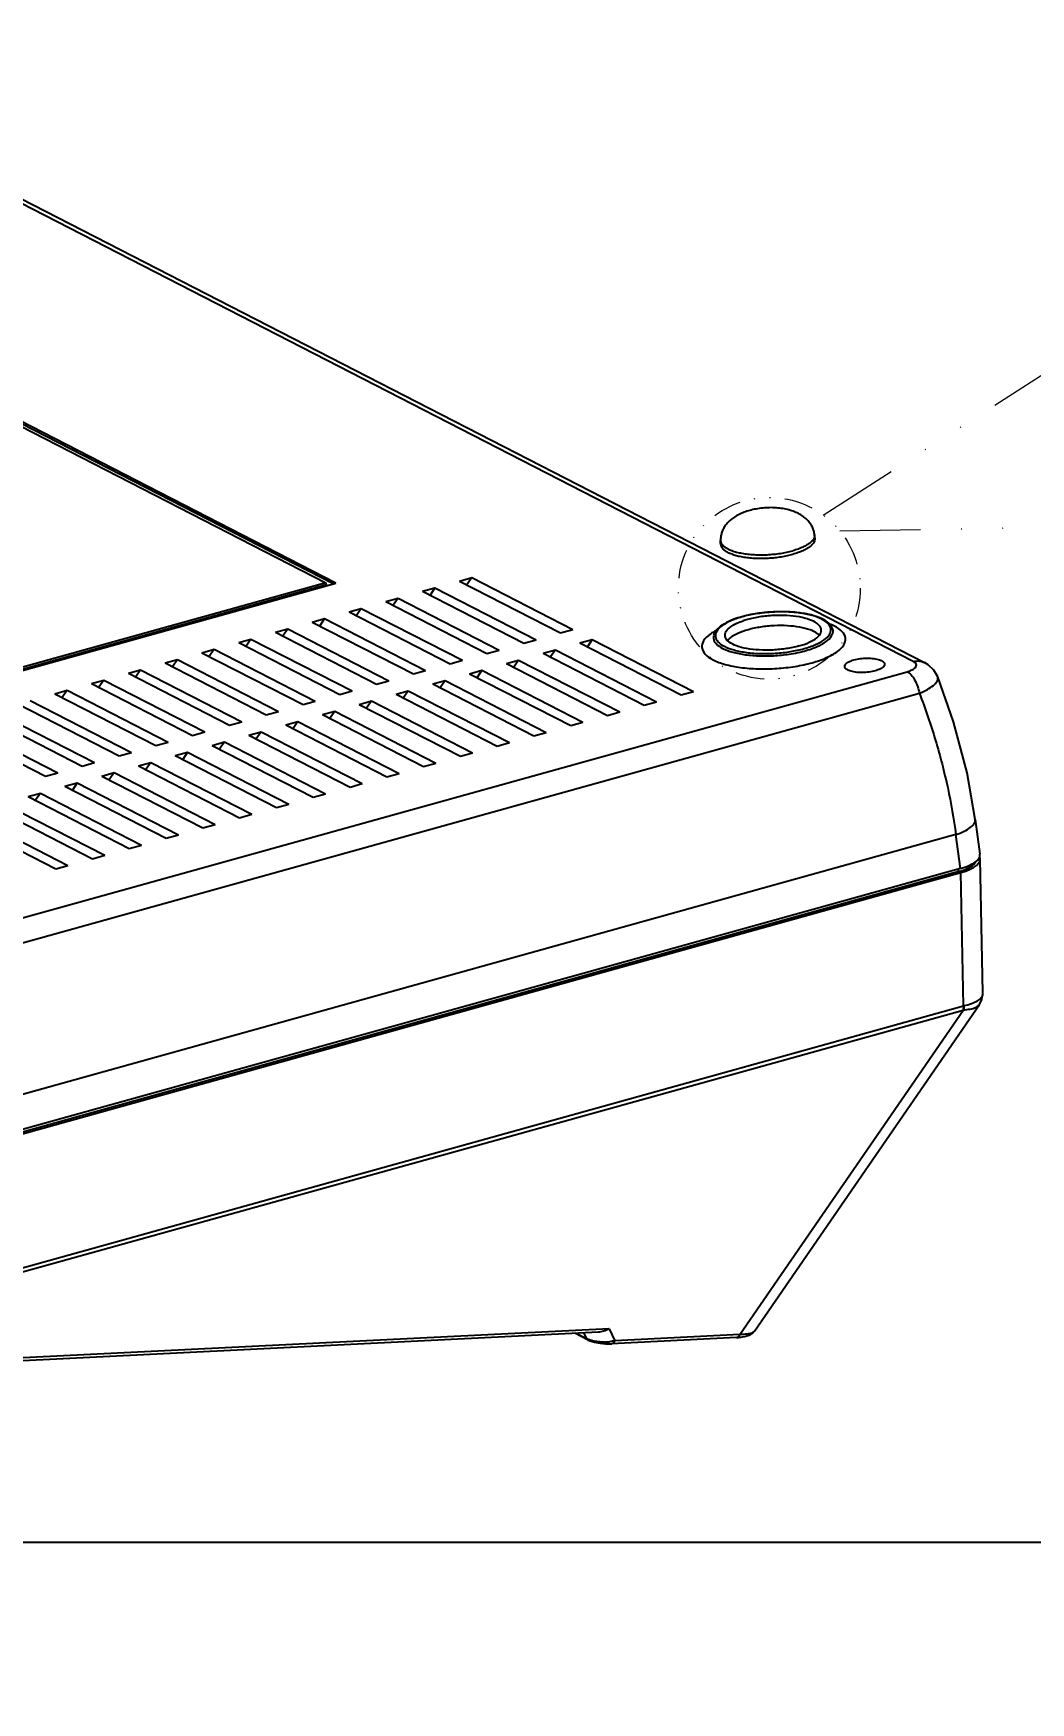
# Model space of a CAD drawing. Header units: millimetres. Extents: x -5407 to -45, y -6458 to 594.
# Drawn here: x -635.1 to -525.3, y -2074.1 to -1890.5 of the extents above; entities that cross this region are included whole.
import ezdxf

# ---------------------------------------------------------------- set-up
doc = ezdxf.new("R2010")
doc.units = ezdxf.units.MM
doc.linetypes.add('DIVIDE', pattern=[31.75, 12.7, -6.35, 0, -6.35, 0, -6.35])
doc.layers.get('0').update_dxf_attribs({"linetype": 'CONTINUOUS'})
doc.layers.get('Defpoints').update_dxf_attribs({"linetype": 'CONTINUOUS'})
doc.layers.add('dim', color=3, linetype='CONTINUOUS', lineweight=9)
doc.layers.add('hatch', color=56, linetype='CONTINUOUS', lineweight=9)
doc.styles.add('LongTou', font='romand.shx', dxfattribs={"width": 0.800000011920929, "bigfont": 'whgdtxt.shx'})
doc.dimstyles.new('YanXiu', dxfattribs={"dimtxt": 2.5, "dimasz": 2.2, "dimexe": 1, "dimexo": 0, "dimgap": 0.66, "dimtad": 0, "dimzin": 0, "dimdsep": 46, "dimtxsty": 'LongTou', "dimblk": 'CLOSEDBLANK', "dimcen": 0, "dimclrd": 256, "dimclre": 131, "dimclrt": 42, "dimadec": 0, "dimazin": 0, "dimtfac": 1, "dimtdec": 4, "dimtofl": 0, "dimtmove": 0, "dimatfit": 3, "dimldrblk": 'CLOSEDBLANK', "dimfxl": 0, "dimtolj": 1, "dimtzin": 0, "dimlwd": 0, "dimlwe": 0, "dimarcsym": 0})

# ---------------------------------------------------------------- blocks, each defined once
blk = doc.blocks.new('*U3')
at = {"color": 7}
for p, q in [((147.9640879699837, 7.990999863187085), (10.32055320298377, 78.66592280268708)), ((11.85502376558361, 78.5372345137871), (149.5021168950839, 7.860479702087105)), ((13.68469246868381, 46.28841519888704), (67.17470994398377, 18.82324693928706)), ((68.54431536608377, 18.78759410358703), (14.0014828252838, 46.79334442658705)), ((68.1925659866838, 18.68638350508706), (14.00883193168374, 46.50775001818704)), ((134.4361448404838, 24.97534019328702), (134.3827391878838, 25.43922740418702)), ((121.4610355490838, 24.21460145698711), (121.4598656466837, 24.68155128248702)), ((-17.45103654281638, -5.145816100312913), (68.54189112498375, 18.78359084088709)), ((67.17713418588369, 18.82725020228702), (-17.15591178201635, -4.640258446012922)), ((67.20857294598363, 18.545030601387), (-17.13773017341623, -4.926167059012982)), ((67.17470994398377, 18.82324693928706), (67.2043686997838, 18.54718940398709)), ((85.5472600493838, 19.06966161088712), (87.23365583028362, 19.53893800168703)), ((85.5472600493838, 19.06966161088712), (99.4524783217837, 11.92984039428711)), ((87.23365583028362, 19.53893800168703), (86.56392380788384, 18.54764193948699)), ((87.23365583028362, 19.53893800168703), (101.1388741026838, 12.39911678508702)), ((75.42888536438386, 16.25400326608701), (77.11528114518364, 16.72327965688703)), ((75.42888536438386, 16.25400326608701), (89.33410363678377, 9.114182049486999)), ((77.11528114518364, 16.72327965688703), (76.44554912278363, 15.73198359468711)), ((77.11528114518364, 16.72327965688703), (91.02049941758378, 9.583458440287018)), ((80.48807270688371, 17.66183243848707), (82.17446848768373, 18.13110882928709)), ((80.48807270688371, 17.66183243848707), (94.39329097928385, 10.52201122188706)), ((82.17446848768373, 18.13110882928709), (81.50473646538376, 17.13981276708705)), ((82.17446848768373, 18.13110882928709), (96.07968676008386, 10.99128761268707)), ((65.31051067928365, 13.43834492118708), (66.99690646018371, 13.9076213119871)), ((66.99690646018371, 13.9076213119871), (66.3271744377837, 12.916325249887)), ((66.99690646018371, 13.9076213119871), (80.90212473258362, 6.767800095387088)), ((70.36969802188378, 14.84617409358702), (72.05609380268379, 15.31545048438704)), ((70.36969802188378, 14.84617409358702), (84.27491629428368, 7.706352876987012)), ((72.05609380268379, 15.31545048438704), (71.38636178028378, 14.32415442228705)), ((72.05609380268379, 15.31545048438704), (85.9613120750837, 8.17562926778703)), ((60.2513233367838, 12.03051574878702), (61.93771911768363, 12.49979213958704)), ((60.2513233367838, 12.03051574878702), (74.1565416091837, 4.890694532187126)), ((61.93771911768363, 12.49979213958704), (61.26798709528384, 11.50849607738701)), ((61.93771911768363, 12.49979213958704), (75.84293738998372, 5.359970922987031)), ((65.31051067928365, 13.43834492118708), (79.21572895168379, 6.298523704587069)), ((99.4524783217837, 11.92984039428711), (101.1388741026838, 12.39911678508702)), ((50.13294865178386, 9.214857403887095), (51.81934443258365, 9.684133794787044)), ((50.13294865178386, 9.214857403887095), (64.03816692418377, 2.075036187287083)), ((51.81934443258365, 9.684133794787044), (51.14961241018364, 8.692837732587122)), ((51.81934443258365, 9.684133794787044), (65.72456270498378, 2.544312578087101)), ((55.19213599428372, 10.62268657638708), (56.87853177508373, 11.0919629671871)), ((55.19213599428372, 10.62268657638708), (69.09735426668385, 3.48286535978707)), ((56.87853177508373, 11.0919629671871), (56.20879975268372, 10.10066690498707)), ((56.87853177508373, 11.0919629671871), (70.78375004748386, 3.952141750587089)), ((89.33410363678377, 9.114182049486999), (91.02049941758378, 9.583458440287018)), ((94.39329097928385, 10.52201122188706), (96.07968676008386, 10.99128761268707)), ((97.06737141628378, 9.148968680187068), (98.75376719708379, 9.618245070987086)), ((98.75376719708379, 9.618245070987086), (98.08403517468378, 8.626949008887095)), ((98.75376719708379, 9.618245070987086), (112.6589854694837, 2.478423854387074)), ((102.1265587587836, 10.55679785258712), (103.8129545396837, 11.02607424338703)), ((102.1265587587836, 10.55679785258712), (116.0317770311838, 3.416976635987112)), ((103.8129545396837, 11.02607424338703), (103.1432225172837, 10.03477818128704)), ((103.8129545396837, 11.02607424338703), (117.7181728119838, 3.886253026787017)), ((45.07376130928378, 7.807028231487038), (46.76015709008379, 8.276304622287057)), ((45.07376130928378, 7.807028231487038), (58.97897958158364, 0.6672070148870262)), ((46.76015709008379, 8.276304622287057), (46.09042506768378, 7.285008560187066)), ((46.76015709008379, 8.276304622287057), (60.6653753624837, 1.136483405687045)), ((84.27491629428368, 7.706352876987012), (85.9613120750837, 8.17562926778703)), ((92.0081840737837, 7.741139507787011), (93.69457985458371, 8.21041589858703)), ((92.0081840737837, 7.741139507787011), (105.9134023461838, 0.601318291186999)), ((93.69457985458371, 8.21041589858703), (93.0248478321837, 7.219119836387108)), ((93.69457985458371, 8.21041589858703), (107.5997981269838, 1.070594681987018)), ((97.06737141628378, 9.148968680187068), (110.9725896886837, 2.009147463587055)), ((-10.0208797433163, -37.12714231931295), (147.1226317301837, 6.6014656034871)), ((34.9553866241838, 4.991369886687039), (36.64178240508363, 5.460646277487058)), ((34.9553866241838, 4.991369886687039), (48.86060489658371, -2.148451329912973)), ((36.64178240508363, 5.460646277487058), (35.97205038268385, 4.469350215287022)), ((36.64178240508363, 5.460646277487058), (50.54700067738372, -1.679174939112954)), ((40.01457396668366, 6.399199059087096), (41.70096974758371, 6.868475449887001)), ((40.01457396668366, 6.399199059087096), (53.91979223908379, -0.7406221575129166)), ((41.70096974758371, 6.868475449887001), (41.0312377251837, 5.877179387687079)), ((41.70096974758371, 6.868475449887001), (55.60618801998362, -0.2713457667128978)), ((74.1565416091837, 4.890694532187126), (75.84293738998372, 5.359970922987031)), ((79.21572895168379, 6.298523704587069), (80.90212473258362, 6.767800095387088)), ((81.88980938868372, 4.925481162987126), (83.57620516958377, 5.394757553787031)), ((81.88980938868372, 4.925481162987126), (95.79502766108362, -2.214340053712931)), ((83.57620516958377, 5.394757553787031), (82.90647314718376, 4.403461491586995)), ((83.57620516958377, 5.394757553787031), (97.48142344188363, -1.745063662812981)), ((86.9489967311838, 6.333310335387068), (88.63539251208385, 6.802586726187087)), ((86.9489967311838, 6.333310335387068), (100.8542150035837, -0.8065108812129438)), ((88.63539251208385, 6.802586726187087), (87.96566048968361, 5.811290663987052)), ((88.63539251208385, 6.802586726187087), (102.5406107844838, -0.337234490412925)), ((151.3279448201838, 5.915581525087077), (151.3277560237839, 5.916062210387054)), ((-8.330309605816183, -40.09861906571291), (148.8133106636838, 3.630019131887025)), ((26.52340771998365, 2.644987932587014), (40.42862599238379, -4.494833284012884)), ((29.89619928168372, 3.583540714287096), (31.58259506248373, 4.052817105087115)), ((29.89619928168372, 3.583540714287096), (43.80141755408386, -3.556280502312916)), ((31.58259506248373, 4.052817105087115), (30.91286304008372, 3.06152104288708)), ((31.58259506248373, 4.052817105087115), (45.48781333488387, -3.087004111512897)), ((64.03816692418377, 2.075036187287083), (65.72456270498378, 2.544312578087101)), ((69.09735426668385, 3.48286535978707), (70.78375004748386, 3.952141750587089)), ((71.77143470368378, 2.109822818087082), (73.4578304844838, 2.579099208887101)), ((73.4578304844838, 2.579099208887101), (72.78809846208378, 1.58780314678711)), ((73.4578304844838, 2.579099208887101), (87.3630487568837, -4.560722007712911)), ((76.83062204618363, 3.517651990487025), (78.51701782698365, 3.986928381287044)), ((76.83062204618363, 3.517651990487025), (90.73584031858377, -3.622169226112874)), ((78.51701782698365, 3.986928381287044), (77.84728580468368, 2.995632319187052)), ((78.51701782698365, 3.986928381287044), (92.42223609938378, -3.152892835312969)), ((110.9725896886837, 2.009147463587055), (112.6589854694837, 2.478423854387074)), ((116.0317770311838, 3.416976635987112), (117.7181728119838, 3.886253026787017)), ((19.77782459668379, 0.7678823693870527), (33.68304286898365, -6.371938847212959)), ((21.4642203774838, 1.237158760187071), (35.3694386498837, -5.902662456412941)), ((24.83701193918364, 2.175711541787109), (38.74223021158377, -4.964109674812903)), ((58.97897958158364, 0.6672070148870262), (60.6653753624837, 1.136483405687045)), ((66.7122473611837, 0.7019936456870255), (68.39864314198371, 1.171270036487044)), ((66.7122473611837, 0.7019936456870255), (80.61746563348379, -6.437827570912987)), ((68.39864314198371, 1.171270036487044), (67.7289111195837, 0.1799739742871225)), ((68.39864314198371, 1.171270036487044), (82.30386141438385, -5.968551180112968)), ((71.77143470368378, 2.109822818087082), (85.67665297608369, -5.02999839851293)), ((105.9134023461838, 0.601318291186999), (107.5997981269838, 1.070594681987018)), ((14.71863725408366, -0.6399468030128901), (28.62385552648379, -7.779768019612902)), ((16.40503303498372, -0.170670412212985), (30.31025130728381, -7.310491628812997)), ((48.86060489658371, -2.148451329912973), (50.54700067738372, -1.679174939112954)), ((53.91979223908379, -0.7406221575129166), (55.60618801998362, -0.2713457667128978)), ((56.59387267608372, -2.113664699212904), (58.28026845698378, -1.644388308312955)), ((56.59387267608372, -2.113664699212904), (70.49909094848363, -9.253485915812917)), ((58.28026845698378, -1.644388308312955), (57.61053643458376, -2.63568437051299)), ((58.28026845698378, -1.644388308312955), (72.18548672928364, -8.784209525012898)), ((61.6530600185838, -0.7058355267129173), (63.33945579948386, -0.2365591359128985)), ((61.6530600185838, -0.7058355267129173), (75.55827829098371, -7.845656743312929)), ((63.33945579948386, -0.2365591359128985), (62.66972377708362, -1.227855198112934)), ((63.33945579948386, -0.2365591359128985), (77.24467407188376, -7.376380352512911)), ((95.79502766108362, -2.214340053712931), (97.48142344188363, -1.745063662812981)), ((100.8542150035837, -0.8065108812129438), (102.5406107844838, -0.337234490412925)), ((38.74223021158377, -4.964109674812903), (40.42862599238379, -4.494833284012884)), ((43.80141755408386, -3.556280502312916), (45.48781333488387, -3.087004111512897)), ((46.47549799108378, -4.929323044012904), (48.1618937718838, -4.460046653212885)), ((48.1618937718838, -4.460046653212885), (47.49216174948378, -5.45134271541292)), ((48.1618937718838, -4.460046653212885), (62.0671120442837, -11.5998678698129)), ((51.53468533358364, -3.521493871612961), (53.22108111438365, -3.052217480812942)), ((51.53468533358364, -3.521493871612961), (65.43990360598377, -10.66131508821297)), ((53.22108111438365, -3.052217480812942), (52.55134909198387, -4.043513542912933)), ((53.22108111438365, -3.052217480812942), (67.12629938678378, -10.19203869741295)), ((85.67665297608369, -5.02999839851293), (87.3630487568837, -4.560722007712911)), ((90.73584031858377, -3.622169226112874), (92.42223609938378, -3.152892835312969)), ((33.68304286898365, -6.371938847212959), (35.3694386498837, -5.902662456412941)), ((41.4163106485837, -6.33715221641296), (43.10270642938372, -5.867875825612941)), ((41.4163106485837, -6.33715221641296), (55.32152892088379, -13.47697343301297)), ((43.10270642938372, -5.867875825612941), (42.4329744069837, -6.859171887812977)), ((43.10270642938372, -5.867875825612941), (57.00792470178385, -13.00769704221295)), ((46.47549799108378, -4.929323044012904), (60.38071626348369, -12.06914426061292)), ((80.61746563348379, -6.437827570912987), (82.30386141438385, -5.968551180112968)), ((28.62385552648379, -7.779768019612902), (30.31025130738362, -7.310491628812997)), ((31.29793596348372, -9.15281056131289), (32.98433174428374, -8.683534170512985)), ((31.29793596348372, -9.15281056131289), (45.20315423588363, -16.2926317779129)), ((32.98433174428374, -8.683534170512985), (32.31459972198377, -9.674830232612976)), ((32.98433174428374, -8.683534170512985), (46.88955001668364, -15.823355387113)), ((36.35712330598381, -7.744981388812903), (38.04351908688386, -7.275704998012998)), ((36.35712330598381, -7.744981388812903), (50.26234157838371, -14.88480260541291)), ((38.04351908688386, -7.275704998012998), (37.37378706448362, -8.26700106021292)), ((38.04351908688386, -7.275704998012998), (51.94873735928377, -14.4155262146129)), ((70.49909094848363, -9.253485915812917), (72.18548672928364, -8.784209525012898)), ((75.55827829098371, -7.845656743312929), (77.24467407188376, -7.376380352512911)), ((26.23874862098364, -10.56063973371295), (27.92514440178365, -10.09136334291293)), ((26.23874862098364, -10.56063973371295), (40.14396689338378, -17.70046095031296)), ((27.92514440178365, -10.09136334291293), (27.25541237938364, -11.08265940501292)), ((27.92514440178365, -10.09136334291293), (41.83036267418379, -17.23118455951294)), ((65.43990360598377, -10.66131508821297), (67.12629938678378, -10.19203869741295)), ((16.12037393588366, -13.37629807851295), (30.0255922082838, -20.51611929511296)), ((17.80676971678372, -12.90702168771293), (31.71198798918385, -20.04684290431294)), ((21.17956127848379, -11.96846890611289), (35.08477955078365, -19.1082901227129)), ((22.8659570592838, -11.49919251531298), (36.77117533168371, -18.63901373191288)), ((55.32152892088379, -13.47697343301297), (57.00792470178385, -13.00769704221295)), ((60.38071626348369, -12.06914426061292), (62.0671120442837, -11.5998678698129)), ((156.4919119394838, -13.70964039231296), (157.1402789533838, -18.48502122311288)), ((153.8257466024838, -15.79756894171294), (-7.977044033516222, -60.82272286751299)), ((45.20315423588363, -16.2926317779129), (46.88955001668364, -15.823355387113)), ((50.26234157838371, -14.88480260541291), (51.94873735928377, -14.4155262146129)), ((154.4601850692839, -20.4703713902129), (153.8257466024838, -15.79756894171294)), ((40.14396689338378, -17.70046095031296), (41.83036267418379, -17.23118455951294)), ((154.4601850692839, -20.4703713902129), (-7.784493699116183, -65.61849032241298)), ((30.0255922082838, -20.51611929511296), (31.71198798918385, -20.04684290431294)), ((35.08477955078365, -19.1082901227129), (36.77117533168371, -18.63901373191288)), ((154.2184979815838, -20.89413927681289), (154.1913291153837, -20.54518642061294)), ((157.5445503557837, -37.56795922611298), (157.1765867278837, -19.12918071221293)), ((154.2184979815838, -20.89413927681289), (-8.013006286016207, -66.03859211691292)), ((-7.746663807716232, -66.17658479171291), (154.4879620462837, -21.03126330211296)), ((154.8533327755838, -39.34011081241295), (154.4879620462837, -21.03126330211296)), ((157.5446458467836, -37.57274627191293), (157.5446239041837, -37.57169000171291)), ((-6.283860310316186, -84.75372590641291), (154.8189781510837, -39.923348932713)), ((-6.249505685816303, -84.17048778611297), (154.8533327755838, -39.34011081241295)), ((124.1318633371839, -84.54765075311298), (154.8698954643837, -39.91024272251298)), ((126.1315709276837, -84.07464731891298), (157.0712828203837, -39.14436230941294)), ((157.0722902634839, -39.14289629621294), (157.0731802317837, -39.14160687641288)), ((104.6731837356838, -84.21656771451296), (-2.842579627416399, -89.56453306501294)), ((106.1367881439837, -83.75888314421297), (-2.373372805516283, -89.15631104491297)), ((103.2481820866838, -85.30728508921288), (101.4374086287837, -84.37751911931286)), ((101.6038878649838, -84.36923823881295), (103.0020569238836, -85.08714693431295)), ((102.6283056057837, -84.31828244951294), (103.0020569238836, -85.08714693431295)), ((106.1367881439837, -83.75888314421297), (106.9359341072836, -85.40299726981289)), ((124.1318633371839, -84.54765075311298), (106.9359341072836, -85.40299726981289)), ((123.9527404826838, -84.937281093313), (124.7504760538836, -84.83081131701294)), ((103.2481820866838, -85.30728508921288), (103.2439254647838, -85.30507923861296)), ((103.2439258259838, -85.30507854401299), (103.4938327462837, -85.41847900781295)), ((123.6626564742837, -84.95587277521292), (106.4667969860839, -85.81121582301296)), ((123.6618380596838, -84.955867214813), (123.9527404826838, -84.937281093313))]:
    blk.add_line(p, q, dxfattribs=at)
for points in [[(151.3280145935837, 5.91524719538711), (150.7949809417837, 6.828122152387095), (149.9986704006837, 7.562921709986995), (149.5020202051837, 7.860292255787044)], [(156.4919728624836, -13.71009913111288), (155.3572870255837, -7.298229394312898), (153.5113089975837, -0.3013283473129604), (151.3277686853837, 5.916030012587044)], [(157.0721303658838, -39.1431257077129), (157.4124163621836, -38.45897765111295), (157.5449736192836, -37.66131287601297), (157.5446231198837, -37.57163417711297)], [(124.7504760538836, -84.83081131701294), (125.3841173253836, -84.6444917682129), (125.9055508907836, -84.327581453113), (126.1324843362836, -84.07330974441288)], [(103.4938327462837, -85.41847900781295), (104.1439650708837, -85.6178158093129), (104.8819599661838, -85.74851365931295), (105.6463339271836, -85.81302876401298), (106.4669608748836, -85.8112084640129)]]:
    blk.add_lwpolyline(points, dxfattribs=at)
for centre, radius, start, end in [((127.0303794043837, 3.783342041687092), 10.6967433613, 110.4156187527958, 112.7928728917009), ((128.5695983943838, -0.9339976264129746), 15.6608526721, 105.3289905156004, 105.5502377224925), ((128.6636870558837, -1.051582870612947), 15.7732610976, 105.5499733078995, 105.7580091441001), ((128.7590639385837, -1.641553845112981), 16.3933245987, 103.1607421187065, 105.3138735171935), ((128.2179542416839, 2.691625008287019), 11.5057338682, 105.4875007395021, 108.492309005093), ((124.3758995130838, 5.634693307387124), 7.5116164267, 118.4558858834078, 123.0186332542025), ((133.5746837055838, 5.831750275087074), 7.8877978217, 64.03383973820277, 68.4686111112929), ((133.8853367389838, 6.485895397087006), 7.16367396, 63.07702082640071, 63.97691268309681), ((128.6507984857838, 25.53674067058705), 16.6589570077, 283.0566144238995, 285.5303621741954), ((132.7157454774838, 13.72919320468702), 3.1545587238, 308.8177425515966, 311.5514449098001), ((151.7287000819838, -11.92998177021298), 9.3035054353, 285.5226521490964, 287.7902957654008), ((155.1780142370837, -41.21273617001293), 1.3384417652, 103.3092638138015, 105.5601173882991), ((155.7825420203837, -42.80802250381294), 3.5902425155, 103.7194625846043, 104.9997704352987), ((105.3237386760838, -78.1141192769129), 7.467680907, 271.5193565157054, 276.7635447255955)]:
    blk.add_arc(centre, radius, start, end, dxfattribs=at)
blk.add_ellipse((151.3816131083838, -19.43892083191292), major_axis=(5.793843575299999, 0.3389413277), ratio=0.3568208791, start_param=5.2572449437, end_param=6.4173245647, dxfattribs=at)
for points, start_tangent, end_tangent in [([(125.4696938371837, 28.78206398738706), (124.7264232194839, 28.54012199558707), (124.0176578128837, 28.23250639108704), (123.3920940438838, 27.87731312338707), (122.8608858945838, 27.48687158738704), (122.4202549564839, 27.06677579658708), (122.0658708968838, 26.62083624828705), (121.7943307693838, 26.15203542828704), (121.6038325726838, 25.66443681728708), (121.4930428963837, 25.16368338728705), (121.4598662997837, 24.68148665868705)], (-0.9633967226174717, -0.2680797546438647), (0.00248795350469469, -0.9999969050388899)), ([(134.3827466492837, 25.43915733018707), (134.2812054262838, 25.95933267668704), (134.0878015053836, 26.48043648568705), (133.8022280999837, 26.97582397458706), (133.4184257518837, 27.44249587368705), (132.9285128316837, 27.87506568738706), (132.3332579755838, 28.26046663298706), (131.6405913590838, 28.58643552868705), (130.8671676192837, 28.8429815201871), (130.0347916249837, 29.02467804898708), (129.1481103739839, 29.13190944218707), (128.2100749365836, 29.16180408158709), (127.2539793978838, 29.11001197178706), (126.3200983865836, 28.97838317458707), (125.4697499278836, 28.78207958738705)], (-0.114394932016277, 0.993435352465872), (-0.963393270445344, -0.2680921603863573)), ([(134.3824848140837, 25.43912658248701), (134.3880470520837, 25.33090347328709), (134.3167694586837, 24.99796558658704), (134.1153537678838, 24.66535751568699), (133.7879002223838, 24.33985020168711), (133.3410748319839, 24.02807003478711), (132.7839736731837, 23.73636396008703), (132.1279377189837, 23.47067027208709), (131.3863219695836, 23.23639772808701)], (0.1166249278745723, -0.9931760298145798), (-0.9633950732426374, -0.2680856819224287)), ([(121.4598879433838, 24.68148675438704), (121.5202893724836, 24.37094064528708), (121.7109622178837, 24.0575448334871), (122.0281148491838, 23.76362309198703), (122.4652909533838, 23.49515881988702), (123.0135908857837, 23.25761717558703), (123.6618528408837, 23.05583382188706), (124.3968800747837, 22.89391648608705), (125.2037095524838, 22.77516133808706), (126.0659165526838, 22.70198589028701), (126.9659490270838, 22.67587978378708), (127.8854849101838, 22.69737446358704), (128.8058051030837, 22.76603236008702), (129.7081745404837, 22.88045579648701), (130.5742235829837, 23.03831544158709), (131.3863219695836, 23.23639772808701)], (0.004380074389139753, -0.9999904074281643), (0.9633950732425122, 0.2680856819228788)), ([(121.4613219856838, 24.214665224687), (121.4856806085836, 24.015581465487), (121.6228459873837, 23.70920545198703), (121.8778943970838, 23.41846519648709), (122.2460745469837, 23.14877610298709), (122.7205282245836, 22.90516148528707), (123.2924180054838, 22.69215903768702), (123.9510918019837, 22.51373634548702), (124.6842811892839, 22.37321700618702), (125.4783298202838, 22.27321873738708), (126.3184476787837, 22.215604621887), (127.1889864424838, 22.20144839828708), (128.0737308314838, 22.23101444308702), (128.9562005248838, 22.30375281738702), (129.8199570255838, 22.418309472587), (130.6489097658837, 22.57255142348708), (131.4276157570837, 22.7636064247871)], (0.004005877963572437, -0.9999919764386818), (0.9633950732439555, 0.2680856819176915)), ([(134.4358696620839, 24.97538315638712), (134.4336682421838, 24.76523688688712), (134.3296429801837, 24.44489436508707), (134.1068020822836, 24.12648141408704), (133.7692945934837, 23.81592922768709), (133.3234053308838, 23.51902276328701), (132.7774379474838, 23.24129301458709), (132.1415604093836, 22.98791400598702), (131.4276157570837, 22.7636064247871)], (0.1125604892305512, -0.9936448743208909), (-0.963395073241289, -0.2680856819272741)), ([(124.3800639112837, 14.12887622678704), (122.8595259700837, 13.59355715428705), (121.6589321640838, 12.92387545168708), (120.9414054154838, 12.18951389708707)], (-0.9624153280412093, -0.2715819146249098), (-0.5023931108262137, -0.8646393249178296)), ([(124.3711869686838, 14.1536015171871), (123.2990607724837, 13.80819016048713)], (-0.9633950740376063, -0.268085679065621), (-0.9370563216815373, -0.3491782496042206)), ([(136.2703541636838, 13.19606279458708), (135.3965136361837, 13.82642067968709), (134.0637041936839, 14.32905514948709), (132.3631352908837, 14.66957135548705), (130.4108685565839, 14.82467842228709), (128.3425843571838, 14.78381698238707), (126.2942011573837, 14.54937422908711), (124.4352109120837, 14.14432957818701)], (-0.6640693389265209, 0.7476709925479881), (-0.9633950732436417, -0.2680856819188197)), ([(136.8753103961837, 12.52040179268704), (136.3587613213838, 13.26814336568702), (135.3317590995837, 13.91943914688704), (133.9046800479837, 14.4059862719871), (132.1742892896837, 14.71854177678711), (130.2401297923839, 14.84945273748713), (128.2153300703837, 14.79480314328703), (126.2196960608837, 14.55866385498712), (125.0265704753838, 14.32120230618705)], (-0.3235761972650578, 0.9462021161271437), (-0.9736746420444229, -0.2279422984872816)), ([(135.2947721838837, 12.33221596738701), (135.2429204969837, 12.62059365418702), (134.7266578678837, 13.23798087638704), (133.7112025166837, 13.75938007488708), (132.3049826946838, 14.12911730638712), (130.5868406499837, 14.326805022087), (128.7333227402837, 14.3314992680871), (126.8616628502837, 14.14364669408701), (125.1455994054836, 13.77957105828705)], (-0.02783636359401288, 0.9996124933502293), (-0.9633950732440052, -0.2680856819175128)), ([(120.2827314483839, 11.93313410938708), (120.0202391335838, 11.75308121568708), (119.1336158171837, 10.840782923387), (118.9037913640836, 9.909433695087046), (119.3464279308837, 9.022503441687036), (120.4313605671837, 8.240434993987037), (122.0846529065839, 7.616525024487032), (124.1936358084838, 7.193291966387051), (126.6145855733837, 6.999578453287086), (129.1825184754837, 7.04858574088712), (131.7224341312838, 7.33697406368708), (134.0612414862837, 7.845090233887049)], (-0.8378370746366451, -0.5459203571623877), (0.9633950732436656, 0.2680856819187336)), ([(120.4988717600836, 11.55888352308705), (120.4762151161838, 11.20682969018708), (120.8451892583837, 10.46749700278701), (121.7495720115837, 9.815576749087086), (123.1277310283838, 9.295495151987097), (124.8857518961838, 8.942694238987087), (126.9038108119837, 8.781218927287), (129.0444138694838, 8.822072030787012), (131.1616694846837, 9.062473604587012), (132.4142855566838, 9.308462460887085)], (-0.2181249374872748, -0.9759208531669833), (0.9740685735041681, 0.2262529869671459)), ([(122.8864512760838, 13.64479113418702), (121.6942452060837, 13.02244381868707), (120.8703109292837, 12.30384005358701), (120.4940603582836, 11.55995890368706)], (-0.9217665091662939, -0.3877454094884745), (-0.2107864604876738, -0.9775321314796145)), ([(120.9414054154838, 12.18951389708707), (120.7533540583838, 11.4387906987871), (121.1084227494837, 10.72386708388706), (121.9822632769838, 10.09350919878705), (123.3150727195837, 9.590874728987046), (125.0156416223838, 9.250358522987085), (126.9679083565838, 9.095251456187043), (129.0361925559837, 9.13611289608707), (131.0845757558836, 9.370555649387029), (132.9435660011836, 9.775600300287124)], (-0.5023931108220157, -0.8646393249202687), (0.9633950732432194, 0.2680856819203375)), ([(122.0853666587836, 11.55615597038707), (122.1468666797837, 11.97819826658701), (122.6856117073837, 12.64859182818702), (123.7161379035838, 13.26833580268703)], (-0.05845933611057127, 0.9982897906026644), (0.9087137279169462, 0.4174198853615944)), ([(122.6521190452836, 10.68194900208709), (122.1358564162838, 11.29933622428712), (122.0853666587836, 11.55615597038707)], (-0.8034122954436018, 0.5954231130297535), (-0.05845933610366481, 0.9982897906030689)), ([(125.2416108650837, 12.37364811758709), (123.8177772791837, 11.86442356348709), (122.7912913691837, 11.24709482088701)], (-0.9633950732481791, -0.2680856819025134), (-0.7783008208211575, -0.6278915768738365)), ([(123.7161379035838, 13.26833580268703), (124.5685959824837, 13.60327456928712)], (0.9087137278985292, 0.4174198854016878), (0.9480096900393962, 0.3182414611445342)), ([(134.7847907776836, 11.83421299438703), (133.7733999715838, 12.3535251974871), (132.3727685270837, 12.72180151858709), (130.6614236921837, 12.91871571108709), (128.8152818419837, 12.92340149778704), (126.9509232629837, 12.73628973858706), (125.2416108650837, 12.37364811758709)], (-0.8034196358122162, 0.5954132084455013), (-0.9633950732434545, -0.2680856819194919)), ([(132.9435660011836, 9.775600300287124), (134.5192509430838, 10.32637272418708), (135.7198447491837, 10.99605442678705), (136.4373714976837, 11.73041598138707), (136.6254228547837, 12.48113917968703), (136.2703541636838, 13.19606279458708)], (0.9633950732446791, 0.2680856819150914), (-0.6640693389253158, 0.7476709925490583)), ([(133.1112173238837, 9.48602379028705), (134.7602812677837, 10.06386666928711), (135.9965021099838, 10.75664211848709), (136.7355856643837, 11.51712514198709), (136.9271643726838, 12.29348029528705), (136.8744189121837, 12.52008766528706)], (0.9633950738139899, 0.2680856798692114), (-0.3323365461048663, 0.9431608665138139)), ([(134.0612414862837, 7.845090233887049), (136.0395546843838, 8.538306974287025), (137.5225549501838, 9.369382709587057), (138.4091782665837, 10.28168100178709), (138.6390027196837, 11.21303023008704), (138.1963661528837, 12.0999604835871), (137.1289934287838, 12.87314174308699)], (0.9633950732423952, 0.268085681923299), (-0.8916013397835814, 0.4528212129484692)), ([(135.0039883042837, 11.65084608518703), (134.7847907776836, 11.83421299438703)], (-0.7202294034448148, 0.6937359774536176), (-0.8034196357337471, 0.5954132085513835)), ([(134.8081398490838, 11.36844617548707), (135.2319102333838, 11.94173161188701), (135.2947721838837, 12.33221596738701)], (0.7474621947979795, 0.6643043484335981), (-0.02783636361477879, 0.9996124933496509)), ([(122.6364303056837, 11.11374257428702), (122.4456621596837, 10.91063844618702)], (-0.7330232625624831, -0.6802035699276011), (-0.624059996617194, -0.7813764269685564)), ([(122.7912913691837, 11.24709482088701), (122.6364303056837, 11.11374257428702)], (-0.7783008209320009, -0.6278915767364406), (-0.7330232625682009, -0.6802035699214393)), ([(132.2331775077837, 10.14035882028702), (130.5171140629836, 9.776283184387012), (128.6454541728838, 9.588430610387036), (126.7919362631837, 9.593124856387021), (125.0737942185838, 9.79081257208702), (123.6675743965839, 10.16054980358706), (122.6521190452836, 10.68194900208709)], (-0.963395073242786, -0.2680856819218945), (-0.8034122954243508, 0.5954231130557294)), ([(132.2331775077837, 10.14035882028702), (133.6626390096837, 10.6515940757871), (134.6931652058838, 11.27133805028711)], (0.96339507324674, 0.2680856819076848), (0.778315970843539, 0.6278727972526598)), ([(138.5321574290838, 7.316707638387015), (138.6598971364838, 7.641736020387043), (139.1019224906836, 7.966936082387065), (139.8062916082838, 8.233164458387023)], (-0.03537394698444728, 0.9993741460908131), (0.9633950732488048, 0.2680856819002653)), ([(142.7477800889837, 6.72281766258709), (141.8660438956838, 6.547674494987064), (140.9132152027837, 6.48473278478707), (140.0042274457837, 6.541603350687069), (139.2487905937837, 6.711428575987043), (138.7380442348838, 6.973700429587097), (138.5335259800836, 7.296796710787021), (138.5321574290838, 7.316707638387015)], (-0.9633950732406754, -0.2680856819294791), (-0.03537394698640324, 0.9993741460907438)), ([(139.8062916082838, 8.233164458387023), (140.6880278014837, 8.40830762598705), (141.6408564943838, 8.471249336187043), (142.5498442514838, 8.414378770287044), (143.3052811033838, 8.244553544887026), (143.8160274622837, 7.982281691287085), (144.0205457170837, 7.659185410187092), (144.0219142680837, 7.639274482487053)], (0.9633950732406754, 0.2680856819294791), (0.03537394698640324, -0.9993741460907438)), ([(144.0219142680837, 7.639274482487053), (143.8941745606837, 7.31424610058707), (143.4521492064837, 6.989046038587048), (142.7477800889837, 6.72281766258709)], (0.03537394698444728, -0.9993741460908131), (-0.9633950732488048, -0.2680856819002653)), ([(147.1226317301837, 6.6014656034871), (147.6749615599838, 6.793924863787083), (148.0877478607838, 7.02287813728708), (148.3325738527838, 7.272821077087087), (148.3944600485838, 7.528254393687121), (148.2687596341839, 7.77320347478701), (147.9640879699837, 7.990999863187085)], (0.9633804371931831, 0.2681382726010439), (-0.8894214686828968, 0.457088012363001)), ([(147.9640879701838, 7.990999859887097), (148.8073860015838, 8.06669842638712), (149.4984975786838, 7.862270227387057)], (0.9633804916541628, 0.2681380769308668), (0.8901270712066058, -0.4557124061347794)), ([(147.1226317303838, 6.601465599887092), (147.6607945554838, 6.173449294587044), (148.1571425516838, 5.480397233887061), (148.5561486841837, 4.599799619487044), (148.8131649245838, 3.630150720387064)], (0.88960697907622, -0.4567268579565715), (0.1760118780413824, -0.9843880427902126)), ([(148.8130989717838, 3.630204137787018), (149.9123969894838, 4.159326868987023), (150.7334550633836, 4.712230599287068), (151.2279691014837, 5.255756477187106), (151.3660095874839, 5.756698188287032), (151.3243186895838, 5.914079230587049)], (0.9236190950950848, 0.3833115797569083), (-0.3827490999806594, 0.9238523293600528)), ([(148.8133106636838, 3.630019131887025), (151.0280828871837, -2.850903395012892), (152.6988482256838, -9.341177729012998), (153.8257682370836, -15.79756292141292)], (0.3590434584697783, -0.9333208424384729), (0.1322347021780887, -0.9912184338176285)), ([(153.8257298562837, -15.79745435811299), (154.9741746196837, -15.32901033701296), (155.8127308328837, -14.82227621271295), (156.3374687475837, -14.28537296871298), (156.4961087326838, -13.7494463704129), (156.4914809046836, -13.70994617831298)], (0.9471756450492971, 0.3207152902894532), (-0.1492354948322632, 0.988801682382352)), ([(154.4534432434837, -20.47224745021299), (155.6257255810838, -20.06153023431295), (156.4958725659837, -19.57210806431294)], (0.9633950732463243, 0.2680856819091789), (0.8089682492516547, 0.587852338349277)), ([(154.5712376615838, -20.78860432071292), (154.8868872105836, -20.68011226501289), (155.2793290051836, -20.52238726711289)], (0.9520322758245805, 0.3059976238278165), (0.9150864242502116, 0.4032577787879139)), ([(155.2793290051836, -20.52238726711289), (155.4609323809836, -20.43853928701299), (155.9379446588837, -20.17113052381296), (156.3035051197837, -19.88559351951289), (156.5479095468836, -19.58890541881294), (156.5946415070837, -19.50297222191296)], (0.9150864242437408, 0.4032577788025978), (0.4350838025778199, 0.9003899625908903)), ([(156.4958725659837, -19.57210806431294), (157.0107322001836, -19.03839629531296)], (0.8089682492338067, 0.5878523383738383), (0.4947921793395058, 0.8690113343705378)), ([(157.0107322001836, -19.03839629531296), (157.0981673519836, -18.84489088261296)], (0.4947921792695629, 0.8690113344103613), (0.3206153694211148, 0.9472094725513266)), ([(157.0981673519836, -18.84489088261296), (157.1415342953837, -18.49472645071296), (157.1403867250838, -18.48534092821296)], (0.3206153695768232, 0.9472094724986219), (-0.1285723283755556, 0.991700134302748)), ([(154.9310508298836, -39.32021458591294), (155.9709529059837, -39.02610612691296), (156.7891099918838, -38.65946639651293)], (0.9710283768616809, 0.2389642051215403), (0.8601284271472309, 0.5100775321588189)), ([(156.7891099918838, -38.65946639651293), (157.3207917600837, -38.21258022361292)], (0.8601284271182472, 0.510077532207693), (0.6044975576144406, 0.7966069939676506)), ([(157.3207917600837, -38.21258022361292), (157.5395200425837, -37.69375527251293), (157.5446266188837, -37.57274673351299)], (0.604497557653755, 0.796606993937817), (-0.02399942809898103, 0.9997119722454674)), ([(154.8533327755838, -39.34011081241295), (154.8556452911837, -39.5456894024129), (154.8441444593836, -39.74093882251293), (154.8189781510837, -39.923348932713)], (0.04390879047555177, -0.999035543971772), (-0.1791697805065756, -0.9838181690501683)), ([(154.9309973242837, -39.32018574261292), (154.9244891172837, -39.52788036861295), (154.9039515796837, -39.72531707671294), (154.8696484861837, -39.90996185061294)], (0.002592141014081842, -0.9999966403968381), (-0.2254069979228038, -0.9742646895415173)), ([(154.8698954643837, -39.91024272251298), (155.8078191033837, -39.78272709201292), (156.5543329241837, -39.551626782413), (157.0355124833836, -39.19242891521299), (157.0713125587838, -39.1422488463129)], (0.9949712738729568, 0.1001606917289685), (0.5521275047309139, 0.8337596887110905)), ([(106.1367881439837, -83.75888314421297), (105.7718526180838, -83.94685535581289), (105.3854315278836, -84.09087392701292), (104.9850058998836, -84.18362550481288), (104.6731305868839, -84.21657175191297)], (-0.8618356920575594, -0.5071875786094012), (-0.9987519383170856, -0.04994562751497404)), ([(123.6626324461838, -84.95527683711293), (123.7230612554838, -84.94806133541294), (123.9551156664838, -84.81738818961298), (124.1318633371839, -84.54765075311298)], (0.9991881470551296, 0.04028705480097577), (0.3908575931258876, 0.9204511621459545)), ([(126.1307951263839, -84.0724843617129), (126.1192624219839, -84.09130711411296), (125.7452028423836, -84.33619274181297), (125.0760770719837, -84.49169017921292), (124.1318633371839, -84.54765075311298)], (-0.4985365175080454, -0.8668686986568097), (-0.9999955068188864, -0.002997722808875268)), ([(103.1668794646837, -85.17560679001292), (103.0020569238836, -85.08714693431295)], (-0.8991702453758751, 0.4375989828949431), (-0.8601455426634187, 0.5100486696740352)), ([(103.2439419290838, -85.30504775541294), (103.1539440235838, -85.24801851441293), (103.0020569238836, -85.08714693431295)], (-0.8861434159756754, 0.4634110986186687), (-0.5619687422870876, 0.8271584689116526)), ([(104.1634995991838, -85.48265215171295), (103.9395881200837, -85.43695958221292), (103.7291612851836, -85.383808314813), (103.5308541235836, -85.32300596731295), (103.3434939780836, -85.25390483471301), (103.1668794646837, -85.17560679001292)], (-0.9839440861002099, 0.1784769885123088), (-0.8991702453587991, 0.4375989829300309)), ([(105.5217417408837, -85.57917472991289), (105.2119713067837, -85.58092582801294), (104.9240791548837, -85.57067698721289), (104.6550740345838, -85.55021655491294), (104.4017956553837, -85.52060272621293), (104.1634995991838, -85.48265215171295)], (-0.9996470755273414, -0.02656547363842355), (-0.9839440861062944, 0.1784769884787656)), ([(106.9359400410838, -85.40300947821288), (106.5648074541837, -85.47748581961298), (106.2032235538836, -85.52982992931288)], (-0.9742546795797776, -0.2254502590748238), (-0.9930079649550512, -0.1180473698810269)), ([(106.4669366381836, -85.81061324531288), (106.5272021595838, -85.80340430381295), (106.7592565256837, -85.67273091471293), (106.9360037902838, -85.40299380371289)], (0.9991715610089629, 0.04069633485846909), (0.3908573205127739, 0.9204512779075136))]:
    blk.add_spline(points, degree=3, dxfattribs=dict(at, start_tangent=start_tangent, end_tangent=end_tangent))
blk = doc.blocks.new('u60')
at = {"layer": 'Defpoints'}
blk.add_lwpolyline([(0, 603.7472522163116), (422.189599803447, 603.7472522163116), (422.189599803447, 0), (0, 0)], close=True, dxfattribs=at)
at = {"layer": 'hatch', "color": 4, "linetype": 'DIVIDE', "ltscale": 0.7}
for p, q in [((294.5545552025758, 113.018929930922), (342.610478953905, 143.8010043460013)), ((296.393497784639, 111.2671217196196), (328.2154663954186, 111.8467707910725))]:
    blk.add_line(p, q, dxfattribs=at)
at = {"layer": 'hatch', "color": 4, "linetype": 'DIVIDE', "ltscale": 0.25}
blk.add_circle((288.6324194938683, 104.9611195181826), 10, dxfattribs=at)
at = {"xscale": 0.7999999999999545, "yscale": 0.7999999999999545, "zscale": 0.7999999999999545}
blk.add_blockref('*U3', (186.0963278088543, 90.50094293893653), dxfattribs=at)
blk = doc.blocks.new('_ClosedBlank')
at = {"color": 0, "linetype": 'ByBlock', "lineweight": -2}
for p, q in [((-1, 0.1666666666666667), (0, 0)), ((-1, 0.1666666666666667), (-1, -0.1666666666666667)), ((0, 0), (-1, -0.1666666666666667))]:
    blk.add_line(p, q, dxfattribs=at)
blk = doc.blocks.new('*D34')
at = {"layer": 'Defpoints', "color": 0}
for p in [(-2243.062682522942, -1942.958284086931), (-2253.816927641244, -1963.758284086896), (-2243.062682522183, -1963.758284086896)]:
    blk.add_point(p, dxfattribs=at)
at = {"layer": 'dim', "lineweight": 5}
for p, q in [((-2253.816927641244, -1937.358284086931), (-2253.816927641244, -1931.758284086931)), ((-2253.816927641244, -1969.358284086896), (-2253.816927641244, -1974.958284086896))]:
    blk.add_line(p, q, dxfattribs=at)
at = {"layer": 'dim', "color": 131, "lineweight": 5}
for p, q in [((-2243.062682522942, -1942.958284086931), (-2255.216227641244, -1942.958284086931)), ((-2243.062682522183, -1963.758284086896), (-2255.216227641244, -1963.758284086896))]:
    blk.add_line(p, q, dxfattribs=at)
at = {"layer": 'dim', "lineweight": 5, "xscale": 5.600000000000001, "yscale": 5.600000000000001, "zscale": 5.600000000000001}
for p, rotation in [((-2253.816927641244, -1942.958284086931), 270), ((-2253.816927641244, -1963.758284086896), 90)]:
    blk.add_blockref('_ClosedBlank', p, dxfattribs=dict(at, rotation=rotation))
at = {"layer": 'dim', "color": 8, "insert": (-2253.816927641243, -1953.358284086913), "char_height": 7, "attachment_point": 5, "rotation": 90, "style": 'LongTou'}
blk.add_mtext('2.60', dxfattribs=at)
blk = doc.blocks.new('*D33')
at = {"layer": 'Defpoints', "color": 0}
for p in [(-2225.462195147212, -1937.208813708914), (-2246.262195147743, -1946.157796711727), (-2225.462195147212, -1946.157796711957)]:
    blk.add_point(p, dxfattribs=at)
at = {"layer": 'dim', "lineweight": 5}
for p, q in [((-2251.862195147743, -1937.208813708914), (-2257.462195147742, -1937.208813708914)), ((-2219.862195147212, -1937.208813708914), (-2214.262195147212, -1937.208813708914))]:
    blk.add_line(p, q, dxfattribs=at)
at = {"layer": 'dim', "color": 131, "lineweight": 5}
for p, q in [((-2246.262195147743, -1946.157796711727), (-2246.262195147743, -1935.809513708914)), ((-2225.462195147212, -1946.157796711957), (-2225.462195147212, -1935.809513708914))]:
    blk.add_line(p, q, dxfattribs=at)
at = {"layer": 'dim', "lineweight": 5, "xscale": 5.600000000000001, "yscale": 5.600000000000001, "zscale": 5.600000000000001}
blk.add_blockref('_ClosedBlank', (-2246.262195147743, -1937.208813708914), dxfattribs=at)
at = {"layer": 'dim', "lineweight": 5, "xscale": 5.600000000000001, "yscale": 5.600000000000001, "zscale": 5.600000000000001, "rotation": 180}
blk.add_blockref('_ClosedBlank', (-2225.462195147212, -1937.208813708914), dxfattribs=at)
at = {"layer": 'dim', "color": 8, "insert": (-2235.862195147477, -1937.208813708914), "char_height": 7, "attachment_point": 5, "style": 'LongTou'}
blk.add_mtext('2.60', dxfattribs=at)
blk = doc.blocks.new('*D32')
at = {"layer": 'Defpoints', "color": 0}
for p in [(-2146.664636326654, -1767.60267495292), (-2141.755969610967, -1788.480402703113), (-2274.657746722079, -1819.727602473446)]:
    blk.add_point(p, dxfattribs=at)
at = {"layer": 'dim', "color": 131, "lineweight": 5}
for p, q in [((-2141.755969610967, -1788.480402703113), (-2146.984899859539, -1766.24051792838)), ((-2274.657746722079, -1819.727602473446), (-2279.886676970651, -1797.487717698712))]:
    blk.add_line(p, q, dxfattribs=at)
at = {"layer": 'dim', "lineweight": 5}
for p, q in [((-2152.115990101701, -1768.884369931951), (-2198.514365832553, -1779.793323498981)), ((-2274.115059662718, -1797.568179744221), (-2227.716683931864, -1786.659226177191))]:
    blk.add_line(p, q, dxfattribs=at)
at = {"layer": 'dim', "lineweight": 5, "xscale": 5.600000000000001, "yscale": 5.600000000000001, "zscale": 5.600000000000001}
for p, rotation in [((-2146.664636326654, -1767.60267495292), 13.23079457676443), ((-2279.566413437765, -1798.849874723253), 193.2307945767645)]:
    blk.add_blockref('_ClosedBlank', p, dxfattribs=dict(at, rotation=rotation))
at = {"layer": 'dim', "color": 42, "insert": (-2213.115524882209, -1783.226274838086), "char_height": 7, "attachment_point": 5, "rotation": 13.230794576764433, "style": 'LongTou'}
blk.add_mtext('136.53', dxfattribs=at)
blk = doc.blocks.new('*D16')
at = {"layer": 'Defpoints', "color": 0}
for p in [(-2157.833414381767, -1794.314986469143), (-2261.089443675558, -1805.606216224011), (-2258.196219717373, -1817.911786272705)]:
    blk.add_point(p, dxfattribs=at)
at = {"layer": 'dim', "color": 131, "lineweight": 5}
for p, q in [((-2157.833414381767, -1794.314986469143), (-2161.046901872857, -1780.647259395914)), ((-2258.196219717373, -1817.911786272705), (-2261.409707208463, -1804.244059199475))]:
    blk.add_line(p, q, dxfattribs=at)
at = {"layer": 'dim', "lineweight": 5}
for p, q in [((-2166.177992114982, -1783.291111399556), (-2196.306881958148, -1790.374864982922)), ((-2255.638089900529, -1804.324521244904), (-2225.509200057364, -1797.240767661538))]:
    blk.add_line(p, q, dxfattribs=at)
at = {"layer": 'dim', "lineweight": 5, "xscale": 5.600000000000001, "yscale": 5.600000000000001, "zscale": 5.600000000000001}
for p, rotation in [((-2160.726638339953, -1782.009416420449), 13.23079457756161), ((-2261.089443675558, -1805.606216224011), 193.2307945775617)]:
    blk.add_blockref('_ClosedBlank', p, dxfattribs=dict(at, rotation=rotation))
at = {"layer": 'dim', "color": 42, "insert": (-2210.908041007756, -1793.80781632223), "char_height": 7, "attachment_point": 5, "rotation": 13.230794577561635, "style": 'LongTou'}
blk.add_mtext('103.10', dxfattribs=at)

msp = doc.modelspace()

# ---------------------------------------------------------------- block references
msp.add_blockref('u60', (-842.7149886646198, -2056.461755056241))

# ---------------------------------------------------------------- dimensions: what is measured, and where the dimension line sits
at = {"layer": 'dim'}
for base, p1, p2, picture, middle in [((-5401.712116759405, -6458.244345272045), (-5273.719006363979, -6406.119417751521), (-5406.620783475091, -6437.366617521853), '*D32', (-326.0213366106946, 273.2354802181549)), ((-5287.2873094105, -6420.240804000954), (-5390.543338704292, -6431.532033755824), (-5290.180533368686, -6407.935233952261), '*D16', (-323.8138527362412, 262.6539387340108))]:
    dim = msp.add_linear_dim(base=base, p1=p1, p2=p2, dimstyle='YanXiu', override={"dimtxt": 7, "dimasz": 5.600000000000001, "dimexe": 1.3993, "dimgap": 1.3993}, dxfattribs=at)
    dim.commit()
    dim.dimension.update_dxf_attribs({"geometry": picture, "text_midpoint": middle, "dimtype": 160, "insert": (1887.094188271515, 2056.461755056241)})
dim = msp.add_linear_dim(base=(-338.3680068756971, 119.2529413473276), p1=(-359.168006876228, 110.3039583445138), p2=(-338.3680068756971, 110.303958344284), dimstyle='YanXiu', override={"dimtxt": 7, "dimasz": 5.600000000000001, "dimexe": 1.3993, "dimgap": 1.3993, "dimlfac": 0.125, "dimclrt": 8}, dxfattribs=at)
dim.commit()
dim.dimension.update_dxf_attribs({"geometry": '*D33', "text_midpoint": (-348.7680068759623, 119.2529413473276), "dimtype": 160})
dim = msp.add_linear_dim(base=(-366.722739369729, 92.70347096934552), p1=(-355.9684942514277, 113.5034709693105), p2=(-355.9684942506678, 92.70347096934552), angle=90, dimstyle='YanXiu', override={"dimtxt": 7, "dimasz": 5.600000000000001, "dimexe": 1.3993, "dimgap": 1.3993, "dimlfac": 0.125, "dimclrt": 8}, dxfattribs=at)
dim.commit()
dim.dimension.update_dxf_attribs({"geometry": '*D34', "text_midpoint": (-366.7227393697285, 103.1034709693279), "dimtype": 160})

doc.saveas('drawing.dxf')
